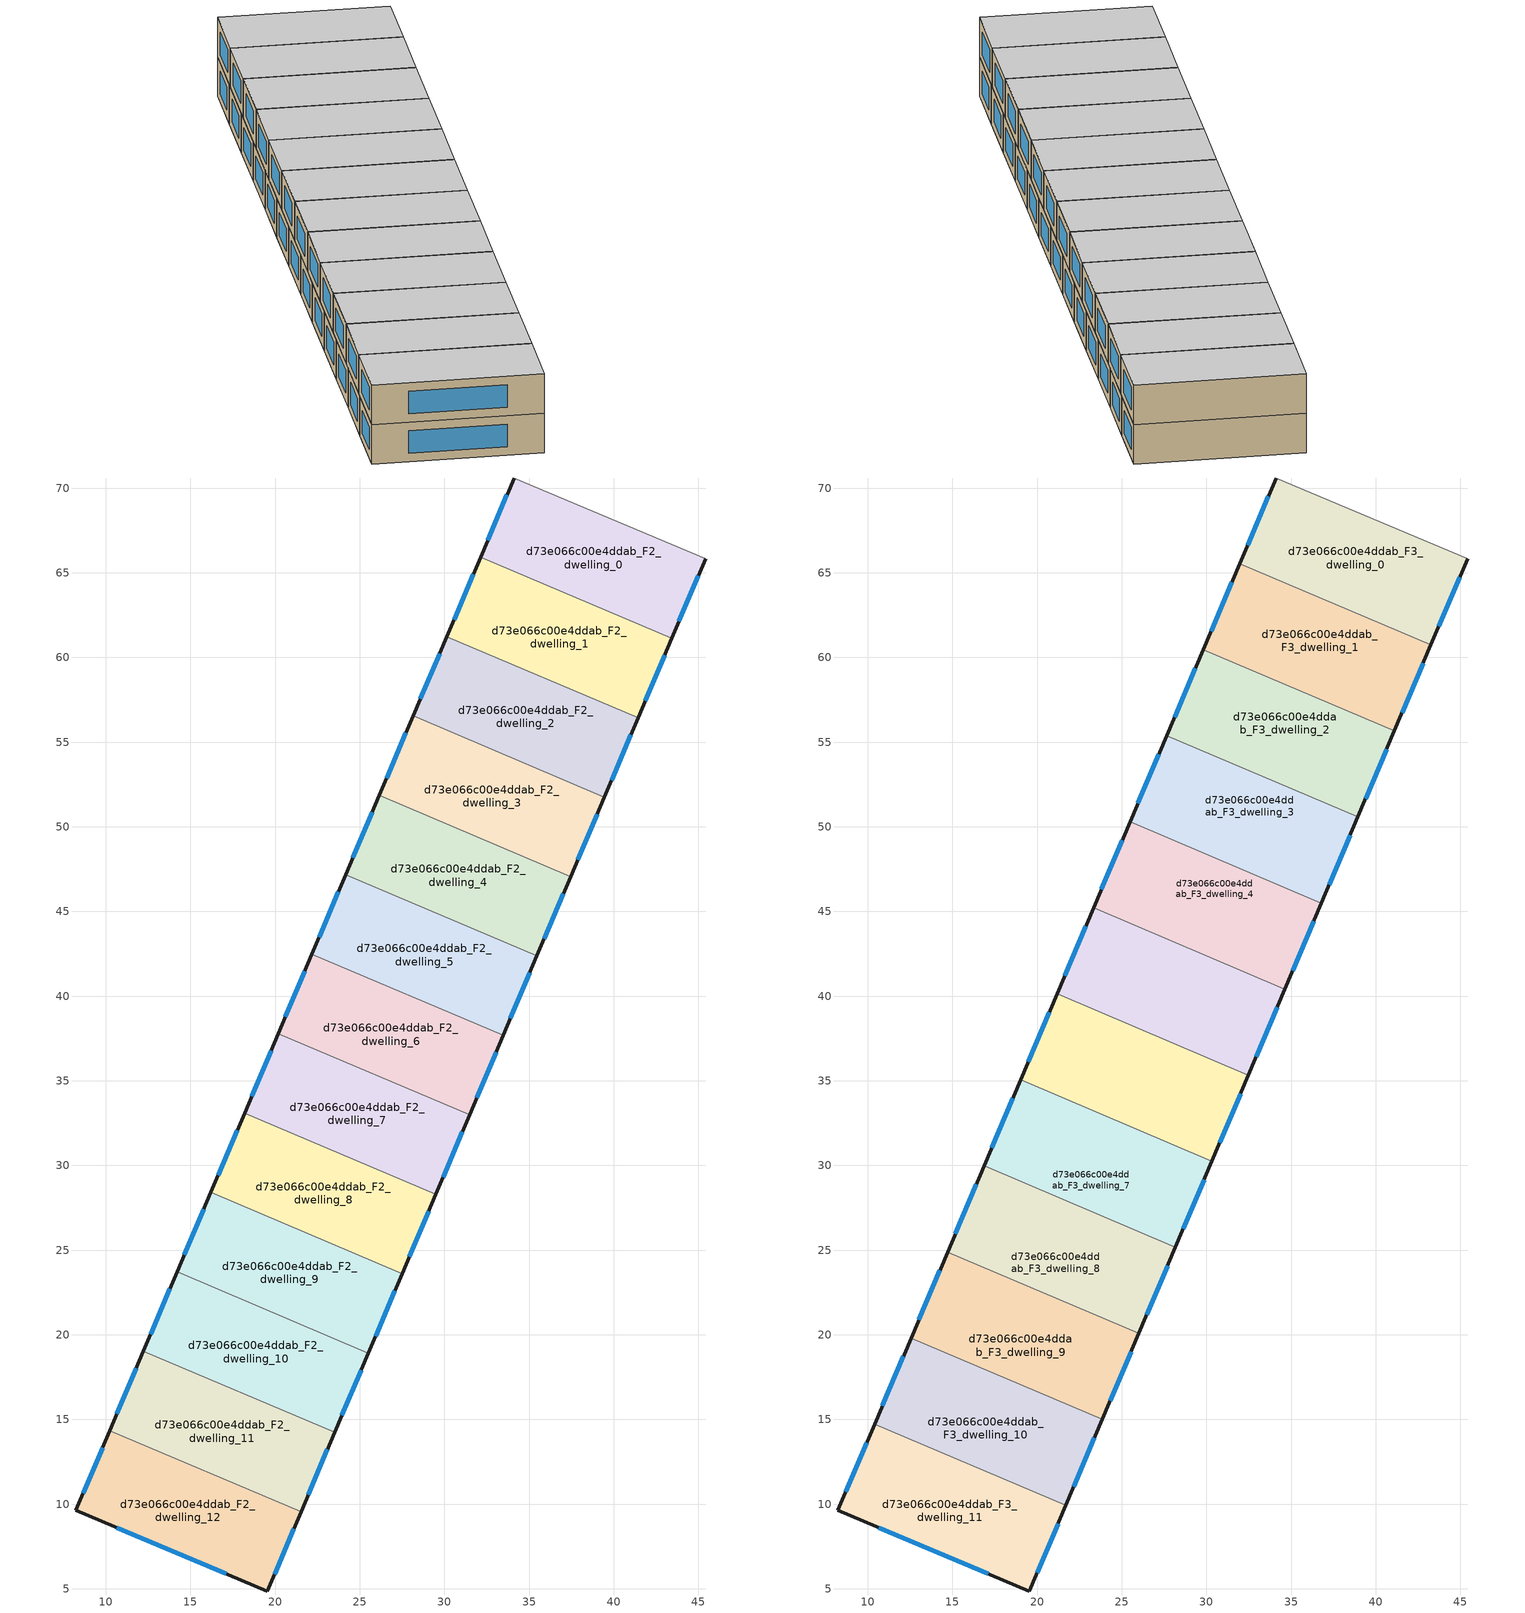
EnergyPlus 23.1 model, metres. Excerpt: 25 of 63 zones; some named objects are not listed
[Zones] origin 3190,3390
d73e066c00e4ddab_F2_dwelling_0
 floor to d73e066c00e4ddab_F1_dwelling_0 (EU_floor_Construction): 45.42,65.84 43.43,61.13 32.14,65.93 34.12,70.6 z6
 wall outside (EU_wall_Construction): 34.12,70.6 32.14,65.93 / 43.43,61.13 45.42,65.84 z6:9
 wall adiabatic (EU_wall_Construction): 45.42,65.84 34.12,70.6 z6:9
 wall to d73e066c00e4ddab_F2_dwelling_1 (EU_wall_Construction): 32.14,65.93 43.43,61.13 z6:9
 window (EU_Window_Construction): 33.69,69.6 32.56,66.93 / 43.86,62.14 45,64.83 z6.64:8.36
d73e066c00e4ddab_F2_dwelling_1
 floor to d73e066c00e4ddab_F1_dwelling_1 (EU_floor_Construction): 43.43,61.13 41.44,56.44 30.15,61.24 32.14,65.93 z6
 wall outside (EU_wall_Construction): 41.44,56.44 43.43,61.13 / 32.14,65.93 30.15,61.24 z6:9
 wall to d73e066c00e4ddab_F2_dwelling_2 (EU_wall_Construction): 30.15,61.24 41.44,56.44 z6:9
 window (EU_Window_Construction): 41.86,57.45 43,60.13 / 31.71,64.92 30.57,62.24 z6.64:8.36
d73e066c00e4ddab_F2_dwelling_10
 floor to d73e066c00e4ddab_F1_dwelling_10 (EU_floor_Construction): 25.51,18.92 23.52,14.24 12.23,19.03 14.22,23.72 z6
 wall outside (EU_wall_Construction): 23.52,14.24 25.51,18.92 / 14.22,23.72 12.23,19.03 z6:9
 wall to d73e066c00e4ddab_F2_dwelling_9 (EU_wall_Construction): 25.51,18.92 14.22,23.72 z6:9
 wall to d73e066c00e4ddab_F2_dwelling_11 (EU_wall_Construction): 12.23,19.03 23.52,14.24 z6:9
 window (EU_Window_Construction): 23.95,15.24 25.09,17.92 / 13.79,22.71 12.66,20.03 z6.64:8.36
d73e066c00e4ddab_F2_dwelling_11
 floor to d73e066c00e4ddab_F1_dwelling_11 (EU_floor_Construction): 23.52,14.24 21.53,9.55 10.24,14.34 12.23,19.03 z6
 wall outside (EU_wall_Construction): 21.53,9.55 23.52,14.24 / 12.23,19.03 10.24,14.34 z6:9
 wall to d73e066c00e4ddab_F2_dwelling_12 (EU_wall_Construction): 10.24,14.34 21.53,9.55 z6:9
 window (EU_Window_Construction): 21.96,10.55 23.1,13.23 / 11.8,18.02 10.67,15.34 z6.64:8.36
d73e066c00e4ddab_F2_dwelling_12
 floor to d73e066c00e4ddab_F1_dwelling_12 (EU_floor_Construction): 21.53,9.55 19.55,4.87 8.24,9.63 10.24,14.34 z6
 wall outside (EU_wall_Construction): 10.24,14.34 8.24,9.63 19.55,4.87 21.53,9.55 z6:9
 window (EU_Window_Construction): 19.97,5.87 21.11,8.54 / 10.66,8.61 17.13,5.89 / 9.81,13.33 8.67,10.64 z6.64:8.36
d73e066c00e4ddab_F2_dwelling_2
 floor to d73e066c00e4ddab_F1_dwelling_2 (EU_floor_Construction): 41.44,56.44 39.45,51.75 28.15,56.55 30.15,61.24 z6
 wall outside (EU_wall_Construction): 39.45,51.75 41.44,56.44 / 30.15,61.24 28.15,56.55 z6:9
 wall to d73e066c00e4ddab_F2_dwelling_3 (EU_wall_Construction): 28.15,56.55 39.45,51.75 z6:9
 window (EU_Window_Construction): 39.87,52.76 41.01,55.44 / 29.72,60.23 28.58,57.55 z6.64:8.36
d73e066c00e4ddab_F2_dwelling_3
 floor to d73e066c00e4ddab_F1_dwelling_3 (EU_floor_Construction): 39.45,51.75 37.46,47.06 26.16,51.86 28.15,56.55 z6
 wall outside (EU_wall_Construction): 37.46,47.06 39.45,51.75 / 28.15,56.55 26.16,51.86 z6:9
 wall to d73e066c00e4ddab_F2_dwelling_4 (EU_wall_Construction): 26.16,51.86 37.46,47.06 z6:9
 window (EU_Window_Construction): 37.88,48.07 39.02,50.75 / 27.73,55.54 26.59,52.86 z6.64:8.36
d73e066c00e4ddab_F2_dwelling_4
 floor to d73e066c00e4ddab_F1_dwelling_4 (EU_floor_Construction): 37.46,47.06 35.47,42.37 24.17,47.17 26.16,51.86 z6
 wall outside (EU_wall_Construction): 35.47,42.37 37.46,47.06 / 26.16,51.86 24.17,47.17 z6:9
 wall to d73e066c00e4ddab_F2_dwelling_5 (EU_wall_Construction): 24.17,47.17 35.47,42.37 z6:9
 window (EU_Window_Construction): 35.89,43.38 37.03,46.06 / 25.74,50.85 24.6,48.17 z6.64:8.36
d73e066c00e4ddab_F2_dwelling_5
 floor to d73e066c00e4ddab_F1_dwelling_5 (EU_floor_Construction): 35.47,42.37 33.48,37.68 22.18,42.48 24.17,47.17 z6
 wall outside (EU_wall_Construction): 33.48,37.68 35.47,42.37 / 24.17,47.17 22.18,42.48 z6:9
 wall to d73e066c00e4ddab_F2_dwelling_6 (EU_wall_Construction): 22.18,42.48 33.48,37.68 z6:9
 window (EU_Window_Construction): 33.9,38.69 35.04,41.37 / 23.75,46.16 22.61,43.48 z6.64:8.36
 ceiling adiabatic (EU_roof_Construction): 33.48,37.68 34.64,40.42 23.34,45.21 22.18,42.48 z9
d73e066c00e4ddab_F2_dwelling_6
 floor to d73e066c00e4ddab_F1_dwelling_6 (EU_floor_Construction): 33.48,37.68 31.48,32.99 20.19,37.79 22.18,42.48 z6
 wall outside (EU_wall_Construction): 31.48,32.99 33.48,37.68 / 22.18,42.48 20.19,37.79 z6:9
 wall to d73e066c00e4ddab_F2_dwelling_7 (EU_wall_Construction): 20.19,37.79 31.48,32.99 z6:9
 window (EU_Window_Construction): 31.91,34 33.05,36.68 / 21.76,41.47 20.62,38.79 z6.64:8.36
d73e066c00e4ddab_F2_dwelling_7
 floor to d73e066c00e4ddab_F1_dwelling_7 (EU_floor_Construction): 31.48,32.99 29.49,28.3 18.2,33.1 20.19,37.79 z6
 wall outside (EU_wall_Construction): 29.49,28.3 31.48,32.99 / 20.19,37.79 18.2,33.1 z6:9
 wall to d73e066c00e4ddab_F2_dwelling_8 (EU_wall_Construction): 18.2,33.1 29.49,28.3 z6:9
 window (EU_Window_Construction): 29.92,29.31 31.06,31.99 / 19.77,36.78 18.63,34.1 z6.64:8.36
d73e066c00e4ddab_F2_dwelling_8
 floor to d73e066c00e4ddab_F1_dwelling_8 (EU_floor_Construction): 29.49,28.3 27.51,23.62 16.21,28.41 18.2,33.1 z6
 wall outside (EU_wall_Construction): 27.51,23.62 29.49,28.3 / 18.2,33.1 16.21,28.41 z6:9
 wall to d73e066c00e4ddab_F2_dwelling_9 (EU_wall_Construction): 16.21,28.41 27.51,23.62 z6:9
 window (EU_Window_Construction): 27.93,24.62 29.07,27.3 / 17.78,32.09 16.64,29.41 z6.64:8.36
 ceiling adiabatic (EU_roof_Construction): 27.5,23.62 29.49,28.3 18.2,33.1 16.21,28.41 16.88,29.97 28.17,25.18 z9
d73e066c00e4ddab_F2_dwelling_9
 floor to d73e066c00e4ddab_F1_dwelling_9 (EU_floor_Construction): 27.51,23.62 25.51,18.92 14.22,23.72 16.21,28.41 z6
 wall outside (EU_wall_Construction): 25.51,18.92 27.51,23.62 / 16.21,28.41 14.22,23.72 z6:9
 window (EU_Window_Construction): 25.94,19.93 27.08,22.61 / 15.78,27.4 14.65,24.72 z6.64:8.36
d73e066c00e4ddab_F3_dwelling_0
 floor to d73e066c00e4ddab_F2_dwelling_0 (EU_floor_Construction): 45.42,65.84 43.43,61.13 32.14,65.93 34.12,70.6 z9
 floor to d73e066c00e4ddab_F2_dwelling_1 (EU_floor_Construction): 43.43,61.13 43.26,60.74 31.97,65.53 32.14,65.93 z9
 wall outside (EU_wall_Construction): 34.12,70.6 31.97,65.54 / 43.26,60.74 45.42,65.84 z9:12
 wall adiabatic (EU_wall_Construction): 45.42,65.84 34.12,70.6 z9:12
 wall to d73e066c00e4ddab_F3_dwelling_1 (EU_wall_Construction): 31.97,65.54 43.26,60.74 z9:12
 window (EU_Window_Construction): 33.66,69.52 32.43,66.62 / 43.73,61.83 44.96,64.75 z9.64:11.36
 ceiling to d73e066c00e4ddab_F4_dwelling_0 (EU_floor_Construction): 43.26,60.74 45.42,65.84 34.12,70.6 31.97,65.54 z12
d73e066c00e4ddab_F3_dwelling_1
 floor to d73e066c00e4ddab_F2_dwelling_1 (EU_floor_Construction): 43.26,60.74 41.44,56.44 30.15,61.24 31.97,65.53 z9
 floor to d73e066c00e4ddab_F2_dwelling_2 (EU_floor_Construction): 41.44,56.44 41.11,55.66 29.81,60.45 30.15,61.24 z9
 wall outside (EU_wall_Construction): 41.11,55.66 43.26,60.74 / 31.97,65.54 29.81,60.45 z9:12
 wall to d73e066c00e4ddab_F3_dwelling_2 (EU_wall_Construction): 29.81,60.45 41.11,55.66 z9:12
 window (EU_Window_Construction): 41.57,56.75 42.8,59.65 / 31.51,64.45 30.27,61.54 z9.64:11.36
 ceiling to d73e066c00e4ddab_F4_dwelling_1 (EU_floor_Construction): 41.11,55.66 43.26,60.74 31.97,65.54 29.81,60.45 z12
d73e066c00e4ddab_F3_dwelling_10
 floor to d73e066c00e4ddab_F2_dwelling_11 (EU_floor_Construction): 23.52,14.24 21.7,9.94 10.41,14.73 12.23,19.03 z9
 floor to d73e066c00e4ddab_F2_dwelling_10 (EU_floor_Construction): 23.86,15.02 23.52,14.24 12.23,19.03 12.56,19.81 z9
 wall outside (EU_wall_Construction): 21.7,9.94 23.86,15.02 / 12.56,19.81 10.41,14.73 z9:12
 wall to d73e066c00e4ddab_F3_dwelling_9 (EU_wall_Construction): 23.86,15.02 12.56,19.81 z9:12
 wall to d73e066c00e4ddab_F3_dwelling_11 (EU_wall_Construction): 10.41,14.73 21.7,9.94 z9:12
 window (EU_Window_Construction): 22.16,11.03 23.39,13.93 / 12.1,18.72 10.87,15.82 z9.64:11.36
 ceiling to d73e066c00e4ddab_F4_dwelling_10 (EU_floor_Construction): 21.7,9.94 23.86,15.02 12.56,19.81 10.41,14.73 z12
d73e066c00e4ddab_F3_dwelling_11
 floor to d73e066c00e4ddab_F2_dwelling_12 (EU_floor_Construction): 21.53,9.55 19.55,4.87 8.24,9.63 10.24,14.34 z9
 floor to d73e066c00e4ddab_F2_dwelling_11 (EU_floor_Construction): 21.7,9.94 21.53,9.55 10.24,14.34 10.41,14.73 z9
 wall outside (EU_wall_Construction): 10.41,14.73 8.24,9.63 19.55,4.87 21.7,9.94 z9:12
 window (EU_Window_Construction): 20.01,5.96 21.24,8.85 / 10.66,8.61 17.13,5.89 / 9.94,13.64 8.71,10.72 z9.64:11.36
 ceiling to d73e066c00e4ddab_F4_dwelling_11 (EU_floor_Construction): 19.55,4.87 21.7,9.94 10.41,14.73 8.24,9.63 z12
d73e066c00e4ddab_F3_dwelling_2
 floor to d73e066c00e4ddab_F2_dwelling_2 (EU_floor_Construction): 41.11,55.66 39.45,51.75 28.15,56.55 29.81,60.45 z9
 floor to d73e066c00e4ddab_F2_dwelling_3 (EU_floor_Construction): 39.45,51.75 38.95,50.58 27.66,55.37 28.15,56.55 z9
 wall outside (EU_wall_Construction): 38.95,50.58 41.11,55.66 / 29.81,60.45 27.66,55.37 z9:12
 wall to d73e066c00e4ddab_F3_dwelling_3 (EU_wall_Construction): 27.66,55.37 38.95,50.58 z9:12
 window (EU_Window_Construction): 39.41,51.67 40.64,54.57 / 29.35,59.37 28.12,56.46 z9.64:11.36
 ceiling to d73e066c00e4ddab_F4_dwelling_2 (EU_floor_Construction): 38.95,50.58 41.11,55.66 29.81,60.45 27.66,55.37 z12
d73e066c00e4ddab_F3_dwelling_3
 floor to d73e066c00e4ddab_F2_dwelling_3 (EU_floor_Construction): 38.95,50.58 37.46,47.06 26.16,51.86 27.66,55.37 z9
 floor to d73e066c00e4ddab_F2_dwelling_4 (EU_floor_Construction): 37.46,47.06 36.79,45.5 25.5,50.29 26.16,51.86 z9
 wall outside (EU_wall_Construction): 36.79,45.5 38.95,50.58 / 27.66,55.37 25.5,50.29 z9:12
 wall to d73e066c00e4ddab_F3_dwelling_4 (EU_wall_Construction): 25.5,50.29 36.79,45.5 z9:12
 window (EU_Window_Construction): 37.25,46.59 38.49,49.49 / 27.19,54.29 25.96,51.38 z9.64:11.36
 ceiling to d73e066c00e4ddab_F4_dwelling_3 (EU_floor_Construction): 36.79,45.5 38.95,50.58 27.66,55.37 25.5,50.29 z12
d73e066c00e4ddab_F3_dwelling_4
 floor to d73e066c00e4ddab_F2_dwelling_4 (EU_floor_Construction): 36.79,45.5 35.47,42.37 24.17,47.17 25.5,50.29 z9
 floor to d73e066c00e4ddab_F2_dwelling_5 (EU_floor_Construction): 35.47,42.37 34.64,40.42 23.34,45.21 24.17,47.17 z9
 wall outside (EU_wall_Construction): 34.64,40.42 36.79,45.5 / 25.5,50.29 23.34,45.21 z9:12
 wall to d73e066c00e4ddab_F3_dwelling_5 (EU_wall_Construction): 23.34,45.21 34.64,40.42 z9:12
 window (EU_Window_Construction): 35.1,41.51 36.33,44.41 / 25.04,49.2 23.81,46.3 z9.64:11.36
 ceiling to d73e066c00e4ddab_F4_dwelling_4 (EU_floor_Construction): 34.64,40.42 36.79,45.5 25.5,50.29 23.34,45.21 z12
d73e066c00e4ddab_F3_dwelling_5
 floor to d73e066c00e4ddab_F2_dwelling_6 (EU_floor_Construction): 33.48,37.68 32.48,35.34 21.19,40.13 22.18,42.48 z9
 floor adiabatic (EU_floor_Construction): 34.64,40.42 33.48,37.68 22.18,42.48 23.34,45.21 z9
 wall outside (EU_wall_Construction): 32.48,35.34 34.64,40.42 / 23.34,45.21 21.19,40.13 z9:12
 wall to d73e066c00e4ddab_F3_dwelling_6 (EU_wall_Construction): 21.19,40.13 32.48,35.34 z9:12
 window (EU_Window_Construction): 32.94,36.43 34.17,39.33 / 22.88,44.12 21.65,41.22 z9.64:11.36
 ceiling to d73e066c00e4ddab_F4_dwelling_5 (EU_floor_Construction): 32.48,35.34 34.64,40.42 23.34,45.21 21.19,40.13 z12
d73e066c00e4ddab_F3_dwelling_6
 floor to d73e066c00e4ddab_F2_dwelling_6 (EU_floor_Construction): 32.48,35.34 31.48,32.99 20.19,37.79 21.19,40.13 z9
 floor to d73e066c00e4ddab_F2_dwelling_7 (EU_floor_Construction): 31.48,32.99 30.32,30.26 19.03,35.05 20.19,37.79 z9
 wall outside (EU_wall_Construction): 30.32,30.26 32.48,35.34 / 21.19,40.13 19.03,35.05 z9:12
 wall to d73e066c00e4ddab_F3_dwelling_7 (EU_wall_Construction): 19.03,35.05 30.32,30.26 z9:12
 window (EU_Window_Construction): 30.79,31.35 32.02,34.25 / 20.73,39.04 19.49,36.14 z9.64:11.36
 ceiling to d73e066c00e4ddab_F4_dwelling_6 (EU_floor_Construction): 30.32,30.26 32.48,35.34 21.19,40.13 19.03,35.05 z12
d73e066c00e4ddab_F3_dwelling_7
 floor to d73e066c00e4ddab_F2_dwelling_7 (EU_floor_Construction): 30.32,30.26 29.49,28.3 18.2,33.1 19.03,35.05 z9
 floor adiabatic (EU_floor_Construction): 29.49,28.3 28.17,25.18 16.88,29.97 18.2,33.1 z9
 wall outside (EU_wall_Construction): 28.17,25.18 30.32,30.26 / 19.03,35.05 16.88,29.97 z9:12
 wall to d73e066c00e4ddab_F3_dwelling_8 (EU_wall_Construction): 16.88,29.97 28.17,25.18 z9:12
 window (EU_Window_Construction): 28.63,26.27 29.86,29.17 / 18.57,33.96 17.34,31.06 z9.64:11.36
 ceiling to d73e066c00e4ddab_F4_dwelling_7 (EU_floor_Construction): 28.17,25.18 30.32,30.26 19.03,35.05 16.88,29.97 z12
d73e066c00e4ddab_F3_dwelling_8
 floor to d73e066c00e4ddab_F2_dwelling_9 (EU_floor_Construction): 27.5,23.62 26.01,20.1 14.72,24.89 16.21,28.41 z9
 floor to d73e066c00e4ddab_F2_dwelling_8 (EU_floor_Construction): 28.17,25.18 27.5,23.62 16.21,28.41 16.88,29.97 z9
 wall outside (EU_wall_Construction): 26.01,20.1 28.17,25.18 / 16.88,29.97 14.72,24.89 z9:12
 wall to d73e066c00e4ddab_F3_dwelling_9 (EU_wall_Construction): 14.72,24.89 26.01,20.1 z9:12
 window (EU_Window_Construction): 26.47,21.19 27.71,24.09 / 16.41,28.88 15.18,25.98 z9.64:11.36
 ceiling to d73e066c00e4ddab_F4_dwelling_8 (EU_floor_Construction): 26.01,20.1 28.17,25.18 16.88,29.97 14.72,24.89 z12
d73e066c00e4ddab_F3_dwelling_9
 floor to d73e066c00e4ddab_F2_dwelling_10 (EU_floor_Construction): 25.51,18.92 23.86,15.02 12.56,19.81 14.22,23.72 z9
 floor to d73e066c00e4ddab_F2_dwelling_9 (EU_floor_Construction): 26.01,20.1 25.51,18.92 14.22,23.72 14.72,24.89 z9
 wall outside (EU_wall_Construction): 23.86,15.02 26.01,20.1 / 14.72,24.89 12.56,19.81 z9:12
 window (EU_Window_Construction): 24.32,16.11 25.55,19.01 / 14.26,23.8 13.02,20.9 z9.64:11.36
 ceiling to d73e066c00e4ddab_F4_dwelling_9 (EU_floor_Construction): 23.86,15.02 26.01,20.1 14.72,24.89 12.56,19.81 z12
[Building]
EU S2 Campaign: North Axis=0; Terrain=City; Solar Distribution=FullExterior
[Site:Location]
Yerevan-Zvartnots.Intl.AP: Latitude=40.15; Longitude=44.383; Time Zone=4; Elevation=854
[SizingPeriod:WeatherFileDays]
AnnualSizingPeriod: Begin Month=1; Begin Day of Month=1; End Month=12; End Day of Month=31; Day of Week for Start Day=Monday; Use Weather File Daylight Saving Period=No; Use Weather File Rain and Snow Indicators=No
[MATERIAL]
EU_InternalMass_Material: Roughness=MediumRough; Thickness=0.1; Conductivity=1; Density=1800; Specific Heat=900; Thermal Absorptance=0.9; Solar Absorptance=0.7; Visible Absorptance=0.7
[MATERIAL:NOMASS] Roughness=MediumRough; Thermal Absorptance=0.9; Solar Absorptance=0.7; Visible Absorptance=0.7
Name | Thermal Resistance
EU_wall_NoMass | 1.05043
EU_roof_NoMass | 1.45357
EU_floor_NoMass | 0.478065
[WINDOWMATERIAL:SIMPLEGLAZINGSYSTEM]
EU_Window_SimpleGlazing: UFactor=2.5566; Solar Heat Gain Coefficient=0.75; Visible Transmittance=0.75
[CONSTRUCTION]
EU_wall_Construction: EU_wall_NoMass
EU_roof_Construction: EU_roof_NoMass
EU_floor_Construction: EU_floor_NoMass
EU_Window_Construction: EU_Window_SimpleGlazing
EU_InternalMass_Construction: EU_InternalMass_Material
[ZONE] Type=1; Multiplier=1; Ceiling Height=autocalculate; Floor Area=autocalculate; Part of Total Floor Area=Yes
Name | Volume
d73e066c00e4ddab_F2_dwelling_0 | 187.51
d73e066c00e4ddab_F3_dwelling_0 | 203.143
d73e066c00e4ddab_F2_dwelling_1; d73e066c00e4ddab_F2_dwelling_10; d73e066c00e4ddab_F2_dwelling_2 | 187.507
d73e066c00e4ddab_F3_dwelling_1; d73e066c00e4ddab_F3_dwelling_2 | 203.12
d73e066c00e4ddab_F3_dwelling_10; d73e066c00e4ddab_F3_dwelling_5; d73e066c00e4ddab_F3_dwelling_9 | 203.121
d73e066c00e4ddab_F2_dwelling_11; d73e066c00e4ddab_F2_dwelling_5; d73e066c00e4ddab_F2_dwelling_8 | 187.487
d73e066c00e4ddab_F3_dwelling_11 | 203.144
d73e066c00e4ddab_F2_dwelling_12 | 187.524
d73e066c00e4ddab_F2_dwelling_3 | 187.488
d73e066c00e4ddab_F3_dwelling_3; d73e066c00e4ddab_F3_dwelling_4 | 203.14
d73e066c00e4ddab_F2_dwelling_4 | 187.515
d73e066c00e4ddab_F2_dwelling_6; d73e066c00e4ddab_F2_dwelling_9 | 187.521
d73e066c00e4ddab_F3_dwelling_6 | 203.106
d73e066c00e4ddab_F2_dwelling_7 | 187.506
d73e066c00e4ddab_F3_dwelling_7; d73e066c00e4ddab_F3_dwelling_8 | 203.141
[INTERNALMASS] Construction=EU_InternalMass_Construction
Name | Zone or ZoneList | Surface Area
d73e066c00e4ddab_F2_dwelling_0_EU_InternalMass | d73e066c00e4ddab_F2_dwelling_0 | 62.5033
d73e066c00e4ddab_F2_dwelling_1_EU_InternalMass | d73e066c00e4ddab_F2_dwelling_1 | 62.5023
d73e066c00e4ddab_F2_dwelling_2_EU_InternalMass | d73e066c00e4ddab_F2_dwelling_2 | 62.5023
d73e066c00e4ddab_F2_dwelling_3_EU_InternalMass | d73e066c00e4ddab_F2_dwelling_3 | 62.4956
d73e066c00e4ddab_F2_dwelling_4_EU_InternalMass | d73e066c00e4ddab_F2_dwelling_4 | 62.505
d73e066c00e4ddab_F2_dwelling_5_EU_InternalMass | d73e066c00e4ddab_F2_dwelling_5 | 62.4956
d73e066c00e4ddab_F2_dwelling_6_EU_InternalMass | d73e066c00e4ddab_F2_dwelling_6 | 62.507
d73e066c00e4ddab_F2_dwelling_7_EU_InternalMass | d73e066c00e4ddab_F2_dwelling_7 | 62.5022
d73e066c00e4ddab_F2_dwelling_8_EU_InternalMass | d73e066c00e4ddab_F2_dwelling_8 | 62.4957
d73e066c00e4ddab_F2_dwelling_9_EU_InternalMass | d73e066c00e4ddab_F2_dwelling_9 | 62.507
d73e066c00e4ddab_F2_dwelling_10_EU_InternalMass | d73e066c00e4ddab_F2_dwelling_10 | 62.5022
d73e066c00e4ddab_F2_dwelling_11_EU_InternalMass | d73e066c00e4ddab_F2_dwelling_11 | 62.4957
d73e066c00e4ddab_F2_dwelling_12_EU_InternalMass | d73e066c00e4ddab_F2_dwelling_12 | 62.508
d73e066c00e4ddab_F3_dwelling_0_EU_InternalMass | d73e066c00e4ddab_F3_dwelling_0 | 67.7144
d73e066c00e4ddab_F3_dwelling_1_EU_InternalMass | d73e066c00e4ddab_F3_dwelling_1 | 67.7067
d73e066c00e4ddab_F3_dwelling_2_EU_InternalMass | d73e066c00e4ddab_F3_dwelling_2 | 67.7066
d73e066c00e4ddab_F3_dwelling_3_EU_InternalMass | d73e066c00e4ddab_F3_dwelling_3 | 67.7133
d73e066c00e4ddab_F3_dwelling_4_EU_InternalMass | d73e066c00e4ddab_F3_dwelling_4 | 67.7134
d73e066c00e4ddab_F3_dwelling_5_EU_InternalMass | d73e066c00e4ddab_F3_dwelling_5 | 67.7069
d73e066c00e4ddab_F3_dwelling_6_EU_InternalMass | d73e066c00e4ddab_F3_dwelling_6 | 67.7021
d73e066c00e4ddab_F3_dwelling_7_EU_InternalMass | d73e066c00e4ddab_F3_dwelling_7 | 67.7134
d73e066c00e4ddab_F3_dwelling_8_EU_InternalMass | d73e066c00e4ddab_F3_dwelling_8 | 67.7134
d73e066c00e4ddab_F3_dwelling_9_EU_InternalMass | d73e066c00e4ddab_F3_dwelling_9 | 67.7071
d73e066c00e4ddab_F3_dwelling_10_EU_InternalMass | d73e066c00e4ddab_F3_dwelling_10 | 67.7071
d73e066c00e4ddab_F3_dwelling_11_EU_InternalMass | d73e066c00e4ddab_F3_dwelling_11 | 67.7145
[OTHEREQUIPMENT] Fuel Type=Electricity; Design Level Calculation Method=Watts/Area; Power per Zone Floor Area=1; Fraction Latent=0; Fraction Radiant=0; Fraction Lost=0; Carbon Dioxide Generation Rate=0; EndUse Subcategory=EU_Step8_InternalGains
Name | Zone or ZoneList or Space or SpaceList | Schedule
EU_Step8_InternalGain_d73e066c00e4ddab_F2_dwelling_0_f000 | d73e066c00e4ddab_F2_dwelling_0 | EU_Step8_GainSchedule_d73e066c00e4ddab_F2_dwelling_0_f000
EU_Step8_InternalGain_d73e066c00e4ddab_F2_dwelling_1_f000 | d73e066c00e4ddab_F2_dwelling_1 | EU_Step8_GainSchedule_d73e066c00e4ddab_F2_dwelling_1_f000
EU_Step8_InternalGain_d73e066c00e4ddab_F2_dwelling_2_f000 | d73e066c00e4ddab_F2_dwelling_2 | EU_Step8_GainSchedule_d73e066c00e4ddab_F2_dwelling_2_f000
EU_Step8_InternalGain_d73e066c00e4ddab_F2_dwelling_3_f000 | d73e066c00e4ddab_F2_dwelling_3 | EU_Step8_GainSchedule_d73e066c00e4ddab_F2_dwelling_3_f000
EU_Step8_InternalGain_d73e066c00e4ddab_F2_dwelling_4_f000 | d73e066c00e4ddab_F2_dwelling_4 | EU_Step8_GainSchedule_d73e066c00e4ddab_F2_dwelling_4_f000
EU_Step8_InternalGain_d73e066c00e4ddab_F2_dwelling_5_f000 | d73e066c00e4ddab_F2_dwelling_5 | EU_Step8_GainSchedule_d73e066c00e4ddab_F2_dwelling_5_f000
EU_Step8_InternalGain_d73e066c00e4ddab_F2_dwelling_6_f000 | d73e066c00e4ddab_F2_dwelling_6 | EU_Step8_GainSchedule_d73e066c00e4ddab_F2_dwelling_6_f000
EU_Step8_InternalGain_d73e066c00e4ddab_F2_dwelling_7_f000 | d73e066c00e4ddab_F2_dwelling_7 | EU_Step8_GainSchedule_d73e066c00e4ddab_F2_dwelling_7_f000
EU_Step8_InternalGain_d73e066c00e4ddab_F2_dwelling_8_f000 | d73e066c00e4ddab_F2_dwelling_8 | EU_Step8_GainSchedule_d73e066c00e4ddab_F2_dwelling_8_f000
EU_Step8_InternalGain_d73e066c00e4ddab_F2_dwelling_9_f000 | d73e066c00e4ddab_F2_dwelling_9 | EU_Step8_GainSchedule_d73e066c00e4ddab_F2_dwelling_9_f000
EU_Step8_InternalGain_d73e066c00e4ddab_F2_dwelling_10_f000 | d73e066c00e4ddab_F2_dwelling_10 | EU_Step8_GainSchedule_d73e066c00e4ddab_F2_dwelling_10_f000
EU_Step8_InternalGain_d73e066c00e4ddab_F2_dwelling_11_f000 | d73e066c00e4ddab_F2_dwelling_11 | EU_Step8_GainSchedule_d73e066c00e4ddab_F2_dwelling_11_f000
EU_Step8_InternalGain_d73e066c00e4ddab_F2_dwelling_12_f000 | d73e066c00e4ddab_F2_dwelling_12 | EU_Step8_GainSchedule_d73e066c00e4ddab_F2_dwelling_12_f000
EU_Step8_InternalGain_d73e066c00e4ddab_F3_dwelling_0_f000 | d73e066c00e4ddab_F3_dwelling_0 | EU_Step8_GainSchedule_d73e066c00e4ddab_F3_dwelling_0_f000
EU_Step8_InternalGain_d73e066c00e4ddab_F3_dwelling_1_f000 | d73e066c00e4ddab_F3_dwelling_1 | EU_Step8_GainSchedule_d73e066c00e4ddab_F3_dwelling_1_f000
EU_Step8_InternalGain_d73e066c00e4ddab_F3_dwelling_2_f000 | d73e066c00e4ddab_F3_dwelling_2 | EU_Step8_GainSchedule_d73e066c00e4ddab_F3_dwelling_2_f000
EU_Step8_InternalGain_d73e066c00e4ddab_F3_dwelling_3_f000 | d73e066c00e4ddab_F3_dwelling_3 | EU_Step8_GainSchedule_d73e066c00e4ddab_F3_dwelling_3_f000
EU_Step8_InternalGain_d73e066c00e4ddab_F3_dwelling_4_f000 | d73e066c00e4ddab_F3_dwelling_4 | EU_Step8_GainSchedule_d73e066c00e4ddab_F3_dwelling_4_f000
EU_Step8_InternalGain_d73e066c00e4ddab_F3_dwelling_5_f000 | d73e066c00e4ddab_F3_dwelling_5 | EU_Step8_GainSchedule_d73e066c00e4ddab_F3_dwelling_5_f000
EU_Step8_InternalGain_d73e066c00e4ddab_F3_dwelling_6_f000 | d73e066c00e4ddab_F3_dwelling_6 | EU_Step8_GainSchedule_d73e066c00e4ddab_F3_dwelling_6_f000
EU_Step8_InternalGain_d73e066c00e4ddab_F3_dwelling_7_f000 | d73e066c00e4ddab_F3_dwelling_7 | EU_Step8_GainSchedule_d73e066c00e4ddab_F3_dwelling_7_f000
EU_Step8_InternalGain_d73e066c00e4ddab_F3_dwelling_8_f000 | d73e066c00e4ddab_F3_dwelling_8 | EU_Step8_GainSchedule_d73e066c00e4ddab_F3_dwelling_8_f000
EU_Step8_InternalGain_d73e066c00e4ddab_F3_dwelling_9_f000 | d73e066c00e4ddab_F3_dwelling_9 | EU_Step8_GainSchedule_d73e066c00e4ddab_F3_dwelling_9_f000
EU_Step8_InternalGain_d73e066c00e4ddab_F3_dwelling_10_f000 | d73e066c00e4ddab_F3_dwelling_10 | EU_Step8_GainSchedule_d73e066c00e4ddab_F3_dwelling_10_f000
EU_Step8_InternalGain_d73e066c00e4ddab_F3_dwelling_11_f000 | d73e066c00e4ddab_F3_dwelling_11 | EU_Step8_GainSchedule_d73e066c00e4ddab_F3_dwelling_11_f000
[ZONEVENTILATION:DESIGNFLOWRATE] Schedule=EU_AlwaysOn; Design Flow Rate Calculation Method=AirChanges/Hour; Air Changes per Hour=0.557805; Ventilation Type=Natural; Fan Pressure Rise=0; Fan Total Efficiency=1; Constant Term Coefficient=1; Temperature Term Coefficient=0; Velocity Term Coefficient=0; Velocity Squared Term Coefficient=0; Minimum Indoor Temperature=-100; Maximum Indoor Temperature=100; Delta Temperature=-100; Minimum Outdoor Temperature=-100; Maximum Outdoor Temperature=100; Maximum Wind Speed=40
Name | Zone or ZoneList or Space or SpaceList
EU_ConstantAir_d73e066c00e4ddab_F2_dwelling_0 | d73e066c00e4ddab_F2_dwelling_0
EU_ConstantAir_d73e066c00e4ddab_F2_dwelling_1 | d73e066c00e4ddab_F2_dwelling_1
EU_ConstantAir_d73e066c00e4ddab_F2_dwelling_2 | d73e066c00e4ddab_F2_dwelling_2
EU_ConstantAir_d73e066c00e4ddab_F2_dwelling_3 | d73e066c00e4ddab_F2_dwelling_3
EU_ConstantAir_d73e066c00e4ddab_F2_dwelling_4 | d73e066c00e4ddab_F2_dwelling_4
EU_ConstantAir_d73e066c00e4ddab_F2_dwelling_5 | d73e066c00e4ddab_F2_dwelling_5
EU_ConstantAir_d73e066c00e4ddab_F2_dwelling_6 | d73e066c00e4ddab_F2_dwelling_6
EU_ConstantAir_d73e066c00e4ddab_F2_dwelling_7 | d73e066c00e4ddab_F2_dwelling_7
EU_ConstantAir_d73e066c00e4ddab_F2_dwelling_8 | d73e066c00e4ddab_F2_dwelling_8
EU_ConstantAir_d73e066c00e4ddab_F2_dwelling_9 | d73e066c00e4ddab_F2_dwelling_9
EU_ConstantAir_d73e066c00e4ddab_F2_dwelling_10 | d73e066c00e4ddab_F2_dwelling_10
EU_ConstantAir_d73e066c00e4ddab_F2_dwelling_11 | d73e066c00e4ddab_F2_dwelling_11
EU_ConstantAir_d73e066c00e4ddab_F2_dwelling_12 | d73e066c00e4ddab_F2_dwelling_12
EU_ConstantAir_d73e066c00e4ddab_F3_dwelling_0 | d73e066c00e4ddab_F3_dwelling_0
EU_ConstantAir_d73e066c00e4ddab_F3_dwelling_1 | d73e066c00e4ddab_F3_dwelling_1
EU_ConstantAir_d73e066c00e4ddab_F3_dwelling_2 | d73e066c00e4ddab_F3_dwelling_2
EU_ConstantAir_d73e066c00e4ddab_F3_dwelling_3 | d73e066c00e4ddab_F3_dwelling_3
EU_ConstantAir_d73e066c00e4ddab_F3_dwelling_4 | d73e066c00e4ddab_F3_dwelling_4
EU_ConstantAir_d73e066c00e4ddab_F3_dwelling_5 | d73e066c00e4ddab_F3_dwelling_5
EU_ConstantAir_d73e066c00e4ddab_F3_dwelling_6 | d73e066c00e4ddab_F3_dwelling_6
EU_ConstantAir_d73e066c00e4ddab_F3_dwelling_7 | d73e066c00e4ddab_F3_dwelling_7
EU_ConstantAir_d73e066c00e4ddab_F3_dwelling_8 | d73e066c00e4ddab_F3_dwelling_8
EU_ConstantAir_d73e066c00e4ddab_F3_dwelling_9 | d73e066c00e4ddab_F3_dwelling_9
EU_ConstantAir_d73e066c00e4ddab_F3_dwelling_10 | d73e066c00e4ddab_F3_dwelling_10
EU_ConstantAir_d73e066c00e4ddab_F3_dwelling_11 | d73e066c00e4ddab_F3_dwelling_11
[HVACTEMPLATE:ZONE:IDEALLOADSAIRSYSTEM] System Availability Schedule=EU_AlwaysOn; Maximum Heating Supply Air Temperature=50; Minimum Cooling Supply Air Temperature=13; Maximum Heating Supply Air Humidity Ratio=0.0156; Minimum Cooling Supply Air Humidity Ratio=0.0077; Heating Limit=NoLimit; Cooling Limit=NoLimit; Heating Availability Schedule=EU_AlwaysOn; Cooling Availability Schedule=EU_CoolingOff; Dehumidification Control Type=ConstantSensibleHeatRatio; Cooling Sensible Heat Ratio=0.7; Dehumidification Setpoint=60; Humidification Control Type=None; Humidification Setpoint=30; Outdoor Air Method=None; Outdoor Air Flow Rate per Person=0.00944; Outdoor Air Flow Rate per Zone Floor Area=0; Outdoor Air Flow Rate per Zone=0; Demand Controlled Ventilation Type=None; Outdoor Air Economizer Type=NoEconomizer; Heat Recovery Type=None; Sensible Heat Recovery Effectiveness=0.7; Latent Heat Recovery Effectiveness=0.65
Name | Template Thermostat
d73e066c00e4ddab_F2_dwelling_0 | EU_HeatOnly_d73e066c00e4ddab_F2_dwelling_0
d73e066c00e4ddab_F2_dwelling_1 | EU_HeatOnly_d73e066c00e4ddab_F2_dwelling_1
d73e066c00e4ddab_F2_dwelling_2 | EU_HeatOnly_d73e066c00e4ddab_F2_dwelling_2
d73e066c00e4ddab_F2_dwelling_3 | EU_HeatOnly_d73e066c00e4ddab_F2_dwelling_3
d73e066c00e4ddab_F2_dwelling_4 | EU_HeatOnly_d73e066c00e4ddab_F2_dwelling_4
d73e066c00e4ddab_F2_dwelling_5 | EU_HeatOnly_d73e066c00e4ddab_F2_dwelling_5
d73e066c00e4ddab_F2_dwelling_6 | EU_HeatOnly_d73e066c00e4ddab_F2_dwelling_6
d73e066c00e4ddab_F2_dwelling_7 | EU_HeatOnly_d73e066c00e4ddab_F2_dwelling_7
d73e066c00e4ddab_F2_dwelling_8 | EU_HeatOnly_d73e066c00e4ddab_F2_dwelling_8
d73e066c00e4ddab_F2_dwelling_9 | EU_HeatOnly_d73e066c00e4ddab_F2_dwelling_9
d73e066c00e4ddab_F2_dwelling_10 | EU_HeatOnly_d73e066c00e4ddab_F2_dwelling_10
d73e066c00e4ddab_F2_dwelling_11 | EU_HeatOnly_d73e066c00e4ddab_F2_dwelling_11
d73e066c00e4ddab_F2_dwelling_12 | EU_HeatOnly_d73e066c00e4ddab_F2_dwelling_12
d73e066c00e4ddab_F3_dwelling_0 | EU_HeatOnly_d73e066c00e4ddab_F3_dwelling_0
d73e066c00e4ddab_F3_dwelling_1 | EU_HeatOnly_d73e066c00e4ddab_F3_dwelling_1
d73e066c00e4ddab_F3_dwelling_2 | EU_HeatOnly_d73e066c00e4ddab_F3_dwelling_2
d73e066c00e4ddab_F3_dwelling_3 | EU_HeatOnly_d73e066c00e4ddab_F3_dwelling_3
d73e066c00e4ddab_F3_dwelling_4 | EU_HeatOnly_d73e066c00e4ddab_F3_dwelling_4
d73e066c00e4ddab_F3_dwelling_5 | EU_HeatOnly_d73e066c00e4ddab_F3_dwelling_5
d73e066c00e4ddab_F3_dwelling_6 | EU_HeatOnly_d73e066c00e4ddab_F3_dwelling_6
d73e066c00e4ddab_F3_dwelling_7 | EU_HeatOnly_d73e066c00e4ddab_F3_dwelling_7
d73e066c00e4ddab_F3_dwelling_8 | EU_HeatOnly_d73e066c00e4ddab_F3_dwelling_8
d73e066c00e4ddab_F3_dwelling_9 | EU_HeatOnly_d73e066c00e4ddab_F3_dwelling_9
d73e066c00e4ddab_F3_dwelling_10 | EU_HeatOnly_d73e066c00e4ddab_F3_dwelling_10
d73e066c00e4ddab_F3_dwelling_11 | EU_HeatOnly_d73e066c00e4ddab_F3_dwelling_11
[SIZING:ZONE] Zone Cooling Design Supply Air Temperature Input Method=SupplyAirTemperature; Zone Cooling Design Supply Air Temperature=13; Zone Heating Design Supply Air Temperature Input Method=SupplyAirTemperature; Zone Heating Design Supply Air Temperature=50; Zone Cooling Design Supply Air Humidity Ratio=0.008; Zone Heating Design Supply Air Humidity Ratio=0.008; Cooling Design Air Flow Method=DesignDay; Cooling Design Air Flow Rate=0; Cooling Minimum Air Flow per Zone Floor Area=0.000762; Cooling Minimum Air Flow=0; Cooling Minimum Air Flow Fraction=0.2; Heating Design Air Flow Method=DesignDay; Heating Design Air Flow Rate=0; Heating Maximum Air Flow per Zone Floor Area=0.002032; Heating Maximum Air Flow=0.141576; Heating Maximum Air Flow Fraction=0.3; Account for Dedicated Outdoor Air System=No; Dedicated Outdoor Air System Control Strategy=NeutralSupplyAir; Dedicated Outdoor Air Low Setpoint Temperature for Design=autosize; Dedicated Outdoor Air High Setpoint Temperature for Design=autosize; Zone Load Sizing Method=Sensible Load Only No Latent Load; Zone Latent Cooling Design Supply Air Humidity Ratio Input Method=HumidityRatioDifference; Zone Cooling Design Supply Air Humidity Ratio Difference=0.005; Zone Latent Heating Design Supply Air Humidity Ratio Input Method=HumidityRatioDifference; Zone Humidification Design Supply Air Humidity Ratio Difference=0.005
d73e066c00e4ddab_F2_dwelling_0; d73e066c00e4ddab_F2_dwelling_1; d73e066c00e4ddab_F2_dwelling_2; d73e066c00e4ddab_F2_dwelling_3; d73e066c00e4ddab_F2_dwelling_4; d73e066c00e4ddab_F2_dwelling_5; d73e066c00e4ddab_F2_dwelling_6; d73e066c00e4ddab_F2_dwelling_7; d73e066c00e4ddab_F2_dwelling_8; d73e066c00e4ddab_F2_dwelling_9; d73e066c00e4ddab_F2_dwelling_10; d73e066c00e4ddab_F2_dwelling_11; d73e066c00e4ddab_F2_dwelling_12; d73e066c00e4ddab_F3_dwelling_0; d73e066c00e4ddab_F3_dwelling_1; d73e066c00e4ddab_F3_dwelling_2; d73e066c00e4ddab_F3_dwelling_3; d73e066c00e4ddab_F3_dwelling_4; d73e066c00e4ddab_F3_dwelling_5; d73e066c00e4ddab_F3_dwelling_6; d73e066c00e4ddab_F3_dwelling_7; d73e066c00e4ddab_F3_dwelling_8; d73e066c00e4ddab_F3_dwelling_9; d73e066c00e4ddab_F3_dwelling_10; d73e066c00e4ddab_F3_dwelling_11
[SCHEDULE:CONSTANT]
Name | Hourly Value
EU_AlwaysOn | 1
EU_CoolingOff | 0
[SCHEDULE:FILE] Column Number=1; Rows to Skip at Top=0; Number of Hours of Data=8760; Column Separator=Comma; Interpolate to Timestep=No; Minutes per Item=60; Adjust Schedule for Daylight Savings=Yes
Name | File
EU_Step8_GainSchedule_d73e066c00e4ddab_F2_dwelling_0_f000 | ../../schedules/d73e066c00e4ddab/d73e066c00e4ddab_F2_dwelling_0_f000_gain.csv
EU_Step8_GainSchedule_d73e066c00e4ddab_F2_dwelling_1_f000 | ../../schedules/d73e066c00e4ddab/d73e066c00e4ddab_F2_dwelling_1_f000_gain.csv
EU_Step8_GainSchedule_d73e066c00e4ddab_F2_dwelling_2_f000 | ../../schedules/d73e066c00e4ddab/d73e066c00e4ddab_F2_dwelling_2_f000_gain.csv
EU_Step8_GainSchedule_d73e066c00e4ddab_F2_dwelling_3_f000 | ../../schedules/d73e066c00e4ddab/d73e066c00e4ddab_F2_dwelling_3_f000_gain.csv
EU_Step8_GainSchedule_d73e066c00e4ddab_F2_dwelling_4_f000 | ../../schedules/d73e066c00e4ddab/d73e066c00e4ddab_F2_dwelling_4_f000_gain.csv
EU_Step8_GainSchedule_d73e066c00e4ddab_F2_dwelling_5_f000 | ../../schedules/d73e066c00e4ddab/d73e066c00e4ddab_F2_dwelling_5_f000_gain.csv
EU_Step8_GainSchedule_d73e066c00e4ddab_F2_dwelling_6_f000 | ../../schedules/d73e066c00e4ddab/d73e066c00e4ddab_F2_dwelling_6_f000_gain.csv
EU_Step8_GainSchedule_d73e066c00e4ddab_F2_dwelling_7_f000 | ../../schedules/d73e066c00e4ddab/d73e066c00e4ddab_F2_dwelling_7_f000_gain.csv
EU_Step8_GainSchedule_d73e066c00e4ddab_F2_dwelling_8_f000 | ../../schedules/d73e066c00e4ddab/d73e066c00e4ddab_F2_dwelling_8_f000_gain.csv
EU_Step8_GainSchedule_d73e066c00e4ddab_F2_dwelling_9_f000 | ../../schedules/d73e066c00e4ddab/d73e066c00e4ddab_F2_dwelling_9_f000_gain.csv
EU_Step8_GainSchedule_d73e066c00e4ddab_F2_dwelling_10_f000 | ../../schedules/d73e066c00e4ddab/d73e066c00e4ddab_F2_dwelling_10_f000_gain.csv
EU_Step8_GainSchedule_d73e066c00e4ddab_F2_dwelling_11_f000 | ../../schedules/d73e066c00e4ddab/d73e066c00e4ddab_F2_dwelling_11_f000_gain.csv
EU_Step8_GainSchedule_d73e066c00e4ddab_F2_dwelling_12_f000 | ../../schedules/d73e066c00e4ddab/d73e066c00e4ddab_F2_dwelling_12_f000_gain.csv
EU_Step8_GainSchedule_d73e066c00e4ddab_F3_dwelling_0_f000 | ../../schedules/d73e066c00e4ddab/d73e066c00e4ddab_F3_dwelling_0_f000_gain.csv
EU_Step8_GainSchedule_d73e066c00e4ddab_F3_dwelling_1_f000 | ../../schedules/d73e066c00e4ddab/d73e066c00e4ddab_F3_dwelling_1_f000_gain.csv
EU_Step8_GainSchedule_d73e066c00e4ddab_F3_dwelling_2_f000 | ../../schedules/d73e066c00e4ddab/d73e066c00e4ddab_F3_dwelling_2_f000_gain.csv
EU_Step8_GainSchedule_d73e066c00e4ddab_F3_dwelling_3_f000 | ../../schedules/d73e066c00e4ddab/d73e066c00e4ddab_F3_dwelling_3_f000_gain.csv
EU_Step8_GainSchedule_d73e066c00e4ddab_F3_dwelling_4_f000 | ../../schedules/d73e066c00e4ddab/d73e066c00e4ddab_F3_dwelling_4_f000_gain.csv
EU_Step8_GainSchedule_d73e066c00e4ddab_F3_dwelling_5_f000 | ../../schedules/d73e066c00e4ddab/d73e066c00e4ddab_F3_dwelling_5_f000_gain.csv
EU_Step8_GainSchedule_d73e066c00e4ddab_F3_dwelling_6_f000 | ../../schedules/d73e066c00e4ddab/d73e066c00e4ddab_F3_dwelling_6_f000_gain.csv
EU_Step8_GainSchedule_d73e066c00e4ddab_F3_dwelling_7_f000 | ../../schedules/d73e066c00e4ddab/d73e066c00e4ddab_F3_dwelling_7_f000_gain.csv
EU_Step8_GainSchedule_d73e066c00e4ddab_F3_dwelling_8_f000 | ../../schedules/d73e066c00e4ddab/d73e066c00e4ddab_F3_dwelling_8_f000_gain.csv
EU_Step8_GainSchedule_d73e066c00e4ddab_F3_dwelling_9_f000 | ../../schedules/d73e066c00e4ddab/d73e066c00e4ddab_F3_dwelling_9_f000_gain.csv
EU_Step8_GainSchedule_d73e066c00e4ddab_F3_dwelling_10_f000 | ../../schedules/d73e066c00e4ddab/d73e066c00e4ddab_F3_dwelling_10_f000_gain.csv
EU_Step8_GainSchedule_d73e066c00e4ddab_F3_dwelling_11_f000 | ../../schedules/d73e066c00e4ddab/d73e066c00e4ddab_F3_dwelling_11_f000_gain.csv
